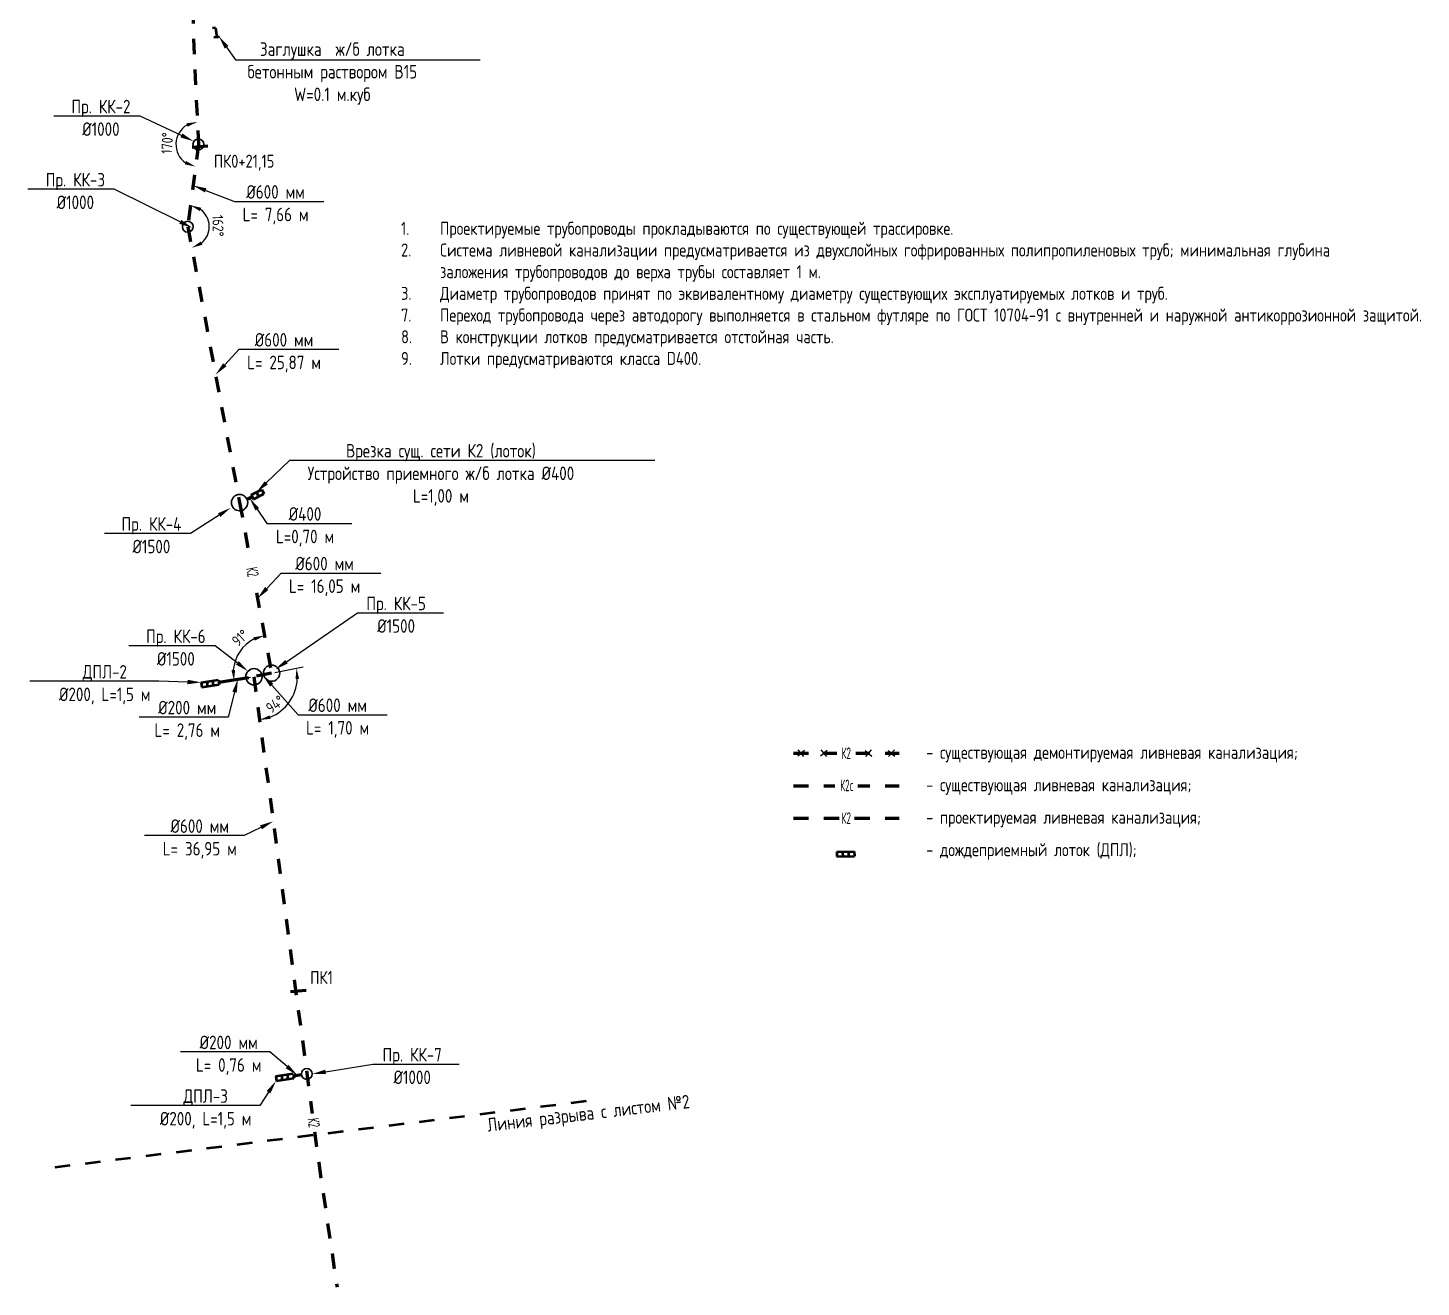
# Model space of a CAD drawing. Header units: millimetres. Extents: x 23834235 to 25435680, y -11289 to 22997815.
# Drawn here: x 25301496 to 25430021, y 22663217 to 22779408 of the extents above; entities that cross this region are included whole.
import ezdxf
from ezdxf import colors
from ezdxf.entities.mleader import LeaderData, LeaderLine
from ezdxf.math import Vec2, Vec3

# ---------------------------------------------------------------- set-up
doc = ezdxf.new("R2010")
doc.units = ezdxf.units.MM
doc.set_wipeout_variables(frame=1)
doc.linetypes.add('Штриховая', pattern=[2822.222233, 1411.111116, -1411.111116])
for name, color, linetype, lineweight in [('Text blocks_Ном._пера__28', 7, 'Continuous', 13), ('ВК_Текст', 7, 'Continuous', 25), ('Колодца К2', 30, 'Continuous', 30), ('Лотки К2', 30, 'Continuous', 30), ('Пикеты', 1, 'Continuous', 60), ('Труба К2', 7, 'Continuous', 60)]:
    doc.layers.add(name, color=color, linetype=linetype, lineweight=lineweight)
doc.layers.add('Выноски', color=7, linetype='Continuous')
doc.styles.add('GOST 2.304', font='GOST_type.ttf')
doc.styles.add('GOST_100', font='cs_gost2304.shx', dxfattribs={"width": 0.7, "height": 300})
doc.styles.get("Standard").update_dxf_attribs({"font": 'arial.ttf'})
doc.dimstyles.new('ISO-25', dxfattribs={"dimtxt": 2.5, "dimasz": 2.5, "dimexe": 1.25, "dimexo": 0.625, "dimtad": 1, "dimtxsty": 'Standard', "dimcen": 2.5, "dimadec": 0, "dimazin": 0, "dimtfac": 1, "dimtmove": 0, "dimatfit": 3, "dimfxl": 1, "dimarcsym": 0})

# ---------------------------------------------------------------- blocks, each defined once
blk = doc.blocks.new('*U4')
at = {"color": 255}
blk.add_wipeout([(-200, 125), (200, 125), (200, -125), (-200, -125)], dxfattribs=at)
at = {"layer": 'ВК_Текст', "insert": (0, 0), "char_height": 250, "attachment_point": 5, "style": 'GOST_100'}
blk.add_mtext('К2', dxfattribs=at)
blk = doc.blocks.new('hdsgth')
at = {"color": 255}
blk.add_wipeout([(-1038, 533), (1038, 533), (1038, -533), (-1038, -533)], dxfattribs=at)
at = {"layer": 'ВК_Текст', "insert": (51, 25), "char_height": 1066.7, "attachment_point": 5, "rotation": 359.99126, "style": 'GOST_100'}
blk.add_mtext('К2c', dxfattribs=at)
blk = doc.blocks.new('*D17')
at = {"color": 0, "lineweight": -2, "transparency": 16777216}
blk.add_arc((25317226, 22768658), 2070, 120.65754, 234.69492, dxfattribs=at)
at = {"color": 0, "transparency": 16777216}
for points in [[(25316123, 22770599), (25316219, 22770280), (25317129, 22770726)], [(25316091, 22767124), (25315969, 22766814), (25316962, 22766605)]]:
    blk.add_solid(points, dxfattribs=at)
at = {"color": 0, "transparency": 16777216, "insert": (25314346, 22768775), "char_height": 1000, "attachment_point": 5, "rotation": 87.67623, "style": 'GOST 2.304'}
blk.add_mtext('170°', dxfattribs=at)
blk = doc.blocks.new('*D18')
at = {"color": 0, "lineweight": -2, "transparency": 16777216}
blk.add_arc((25316246, 22761064), 1982, 309.84299, 53.42786, dxfattribs=at)
at = {"color": 0, "transparency": 16777216}
for points in [[(25317365, 22762501), (25317490, 22762810), (25316500, 22763030)], [(25317588, 22759391), (25317445, 22759693), (25316612, 22759115)]]:
    blk.add_solid(points, dxfattribs=at)
at = {"color": 0, "transparency": 16777216, "insert": (25319041, 22761144), "char_height": 1000, "attachment_point": 5, "rotation": 271.63543, "style": 'GOST 2.304'}
blk.add_mtext('162°', dxfattribs=at)
blk = doc.blocks.new('*D19')
at = {"color": 0, "lineweight": -2, "transparency": 16777216}
blk.add_line((25322036, 22719473), (25319893, 22719038), dxfattribs=at)
blk.add_arc((25323974, 22719866), 3539, 116.86862, 175.22034, dxfattribs=at)
at = {"color": 0, "transparency": 16777216}
for points in [[(25322321, 22723180), (25322428, 22722864), (25323322, 22723344)], [(25320614, 22720170), (25320281, 22720151), (25320506, 22719162)]]:
    blk.add_solid(points, dxfattribs=at)
at = {"color": 0, "transparency": 16777216, "insert": (25321083, 22723119), "char_height": 1000, "attachment_point": 5, "rotation": 41.62385, "style": 'GOST 2.304'}
blk.add_mtext('91°', dxfattribs=at)
blk = doc.blocks.new('*D20')
at = {"color": 0, "lineweight": -2, "transparency": 16777216}
blk.add_line((25324280, 22719928), (25326890, 22720457), dxfattribs=at)
blk.add_arc((25322343, 22719535), 4015, 291.90179, 357.15639, dxfattribs=at)
at = {"color": 0, "transparency": 16777216}
for points in [[(25326186, 22719323), (25326518, 22719348), (25326277, 22720333)], [(25323883, 22715649), (25323798, 22715971), (25322873, 22715555)]]:
    blk.add_solid(points, dxfattribs=at)
at = {"color": 0, "transparency": 16777216, "insert": (25324295, 22716997), "char_height": 1000, "attachment_point": 5, "rotation": 37.5752, "style": 'GOST 2.304'}
blk.add_mtext('94°', dxfattribs=at)

msp = doc.modelspace()

# ---------------------------------------------------------------- linework, layer by layer
at = {"color": 18, "lineweight": 50, "true_color": 0x000000}
for p, q in [((25318794.64, 22779408.093), (25318532.961, 22779368.512)), ((25318923.537, 22778555.934), (25318661.858, 22778516.352)), ((25318794.64, 22779408.093), (25318923.537, 22778555.934)), ((25318923.537, 22778555.934), (25319185.216, 22778595.515))]:
    msp.add_line(p, q, dxfattribs=at)
for p, q in [((25373130.037, 22712746.871, 72631.988), (25372514.666, 22712212.852, -72639.161)), ((25373089.361, 22712172.176, 72631.988), (25372555.342, 22712787.547, -72639.161)), ((25375239.16, 22712746.871, 72643.822), (25374623.79, 22712212.852, -72627.327)), ((25375198.484, 22712172.176, 72643.822), (25374664.465, 22712787.547, -72627.327)), ((25378743.372, 22712746.871, 72643.822), (25379358.742, 22712212.852, -72627.327)), ((25378784.048, 22712172.176, 72643.822), (25379318.067, 22712787.547, -72627.327)), ((25380852.496, 22712746.871, 72631.988), (25381467.866, 22712212.852, -72639.161)), ((25380893.171, 22712172.176, 72631.988), (25381427.19, 22712787.547, -72639.161))]:
    msp.add_line(p, q)
at = {"layer": 'Колодца К2'}
for centre, radius in [((25317226.49, 22768658.5), 500), ((25316246.5, 22761063.786), 500), ((25321021.812, 22735604.712), 750), ((25322351.322, 22719536.457), 750), ((25323973.974, 22719865.572), 750), ((25327227.46, 22682888.666), 500)]:
    msp.add_circle(centre, radius, dxfattribs=at)
at = {"layer": 'Лотки К2', "lineweight": 50}
for p, q in [((25322104.023, 22736320.007, 110771.865), (25323066.555, 22736804.012, -26328.334)), ((25322104.023, 22736320.007, 110771.865), (25322298.723, 22735932.811, -110771.865)), ((25322298.723, 22735932.811, -110771.865), (25323261.255, 22736416.816, -247872.065)), ((25322585.289, 22736562.01, 84443.531), (25322779.989, 22736174.813, -137100.2)), ((25323066.555, 22736804.012, -26328.334), (25323261.255, 22736416.816, -247872.065)), ((25317471.574, 22719018.052, 300528.733), (25319068.806, 22719263.997, 221543.731)), ((25317471.574, 22719018.052, 300528.733), (25317537.532, 22718589.708, 78985.003)), ((25317537.532, 22718589.708, 78985.003), (25319134.764, 22718835.653)), ((25318003.985, 22719100.034, 274200.399), (25318069.942, 22718671.689, 52656.668)), ((25318536.396, 22719182.016, 247872.065), (25318602.353, 22718753.671, 26328.334)), ((25319068.806, 22719263.997, 221543.731), (25319134.764, 22718835.653)), ((25376116.348, 22703383.341, 195136.283), (25377732.148, 22703412.148, 116151.281)), ((25376116.348, 22703383.341, 195136.283), (25376124.073, 22702950.017, -26407.447)), ((25376124.073, 22702950.017, -26407.447), (25377739.873, 22702978.825, -105392.45)), ((25376654.948, 22703392.943, 168807.949), (25376662.673, 22702959.62, -52735.782)), ((25377193.548, 22703402.546, 142479.615), (25377201.273, 22702969.222, -79064.116)), ((25377732.148, 22703412.148, 116151.281), (25377739.873, 22702978.825, -105392.45)), ((25324358.747, 22682679.699, 219625.303), (25325955.979, 22682925.645, 140640.3)), ((25324358.747, 22682679.699, 219625.303), (25324424.705, 22682251.355, -1918.428)), ((25324424.705, 22682251.355, -1918.428), (25326021.937, 22682497.301, -80903.43)), ((25324891.158, 22682761.681, 193296.969), (25324957.115, 22682333.337, -28246.762)), ((25325423.568, 22682843.663, 166968.635), (25325489.526, 22682415.319, -54575.096)), ((25325955.979, 22682925.645, 140640.3), (25326021.937, 22682497.301, -80903.43))]:
    msp.add_line(p, q, dxfattribs=at)
at = {"layer": 'Пикеты'}
for p, q in [((25316646.758, 22768408.476), (25318093.557, 22768526.924)), ((25325711.8, 22690491.579), (25327158.598, 22690610.027))]:
    msp.add_line(p, q, dxfattribs=at)
at = {"layer": 'Труба К2', "linetype": 'Штриховая'}
for p, q in [((25321703.712, 22735916.981), (25322201.373, 22736126.409)), ((25372110.508, 22712479.896), (25381872.024, 22712479.896)), ((25372110.508, 22709485.015), (25381872.024, 22709485.015))]:
    msp.add_line(p, q, dxfattribs=at)
at = {"layer": 'Труба К2', "linetype": 'Штриховая', "ltscale": 20}
for p, q in [((25319101.785, 22719049.825, 110771.865), (25321856.836, 22719462.405)), ((25325988.958, 22682711.473, 29868.435), (25326731.828, 22682822.721))]:
    msp.add_line(p, q, dxfattribs=at)
at = {"layer": 'Труба К2', "linetype": 'Штриховая'}
msp.add_lwpolyline([(25316592.553, 22789689.241), (25316766.993, 22778383.926), (25317226.49, 22768658.5), (25316246.5, 22761063.786), (25321021.812, 22735604.712), (25323973.974, 22719865.572), (25322342.622, 22719534.692), (25328321.463, 22674681.46), (25330014.834, 22663216.801)], dxfattribs=at)

# ---------------------------------------------------------------- block references
at = {"layer": 'ВК_Текст', "xscale": 4.266666666666672, "yscale": 4.266666666666672, "zscale": 4.266666666666672}
msp.add_blockref('*U4', (25376991.185, 22706490.133), dxfattribs=at)

# ---------------------------------------------------------------- texts
at = {"insert": (25343803.373, 22678793.313), "char_height": 1250, "attachment_point": 1, "rotation": 6.70114011, "style": 'GOST 2.304'}
msp.add_mtext_dynamic_manual_height_columns('Линия разрыва с листом №2', width=25694.82588, gutter_width=12.5, heights=[0], dxfattribs=at)
at = {"layer": 'Text blocks_Ном._пера__28', "style": 'GOST 2.304'}
for s, p in [('- существующая демонтируемая ливневая канализация;', (25384362.946, 22711962.352)), ('- существующая ливневая канализация;', (25384362.946, 22708967.47)), ('- проектируемая ливневая канализация;', (25384362.946, 22705972.589)), ('- дождеприемный лоток (ДПЛ);', (25384362.946, 22702977.707))]:
    msp.add_text(s, height=1200, dxfattribs=at).set_placement(p)
at = {"layer": 'Text blocks_Ном._пера__28', "insert": (25334721.156, 22761509.731), "char_height": 1200, "attachment_point": 1, "style": 'GOST 2.304'}
msp.add_mtext_dynamic_manual_height_columns('\\pi-3600,l4800,t4800;1.^IПроектируемые трубопроводы прокладываются по существующей трассировке.\\P2.^IСистема ливневой канализации предусматривается из двухслойных гофрированных полипропиленовых труб; минимальная глубина заложения трубопроводов до верха трубы составляет 1 м.\\P3.^IДиаметр трубопроводов принят по эквивалентному диаметру существующих эксплуатируемых лотков и труб.\\P7.^IПереход трубопровода через автодорогу выполняется в стальном футляре по ГОСТ 10704-91 с внутренней и наружной антикоррозионной защитой.\\P8.^IВ конструкции лотков предусматривается отстойная часть.\\P9.^IЛотки предусматриваются класса D400.', width=93446.89135, gutter_width=12.5, heights=[0], dxfattribs=at)
at = {"layer": 'Пикеты', "style": 'GOST 2.304'}
for s, p in [('ПК0+21,15', (25318656.101, 22766505.27)), ('ПК1', (25327540.342, 22691184.468))]:
    msp.add_text(s, height=1200, dxfattribs=at).set_placement(p)

# ---------------------------------------------------------------- dimensions: what is measured, and where the dimension line sits
for base, line1, line2, picture, middle in [((25315445.435, 22769713.807), ((25317226.49, 22768658.5), (25316246.5, 22761063.786)), ((25316766.993, 22778383.926), (25317226.49, 22768658.5)), '*D17', (25314345.778, 22768775.398)), ((25318037.631, 22760214.498), ((25316246.5, 22761063.786), (25321021.812, 22735604.712)), ((25317226.49, 22768658.5), (25316246.5, 22761063.786)), '*D18', (25319040.858, 22761143.568))]:
    dim = msp.add_angular_dim_2l(base=base, line1=line1, line2=line2, dimstyle='ISO-25', override={"dimscale": 500, "dimtxt": 2, "dimasz": 2, "dimtxsty": 'GOST 2.304'})
    dim.commit()
    dim.dimension.update_dxf_attribs({"geometry": picture, "text_midpoint": middle})

# ---------------------------------------------------------------- leaders
at = {"layer": 'Выноски', "color": 0, "lineweight": -2}
ml = msp.add_multileader_mtext('Standard', dxfattribs=at)
ml.set_content('{\\C0;%%C600 мм\\PL= 20,87 м}', color=5, style='GOST 2.304')
ml.set_leader_properties(lineweight=-3)
ml.build(insert=Vec2(0, 0))
ml.multileader.update_dxf_attribs({"text_left_attachment_type": 6, "text_right_attachment_type": 6, "dogleg_length": 1, "arrow_head_size": 1250, "scale": 500})
ctx = ml.context
ctx.base_point, ctx.scale, ctx.char_height, ctx.arrow_head_size, ctx.landing_gap_size, ctx.plane_origin = Vec3(25303037.029, 22785927.973), 500, 1250, 1250, 900, Vec3(25303092.583, 22765009.812)
ctx.left_attachment, ctx.right_attachment, ctx.text_align_type = 6, 6, 1
notes = []
notes.append((ctx, [(1, (1, 1, 0), (25311314.647, 22785927.973), (-1, 0), 99.848, [(1, [(25316683.609, 22783787.978)], 0, [])])]))
ctx.mtext.insert, ctx.mtext.alignment, ctx.mtext.flow_direction = Vec3(25307125.914, 22787427.973), 2, 5
ml = msp.add_multileader_mtext('Standard', dxfattribs=at)
ml.set_content('{\\C0;Заглушка  ж/б лотка\\Pбетонным раствором B15\\PW=0.1 м.куб}', color=5, style='GOST 2.304')
ml.set_leader_properties(lineweight=-3)
ml.build(insert=Vec2(0, 0))
ml.multileader.update_dxf_attribs({"text_left_attachment_type": 6, "text_right_attachment_type": 6, "dogleg_length": 1, "arrow_head_size": 1250, "scale": 500})
ctx = ml.context
ctx.base_point, ctx.scale, ctx.char_height, ctx.arrow_head_size, ctx.landing_gap_size, ctx.plane_origin = Vec3(25320753.457, 22776462.734), 500, 1250, 1250, 900, Vec3(25318068.056, 22756632.359)
ctx.left_attachment, ctx.right_attachment, ctx.text_align_type = 6, 6, 1
notes.append((ctx, [(0, (1, 1, 0), (25320653.61, 22776462.734), (1, 0), 99.848, [(1, [(25319106.72, 22778629.027)], 0, [])])]))
ctx.mtext.insert, ctx.mtext.alignment, ctx.mtext.flow_direction = Vec3(25329580.995, 22778069.238), 2, 5
ml = msp.add_multileader_mtext('Standard', dxfattribs=at)
ml.set_content('{\\C0;Пр. КК-2\\P%%C1000}', color=5, style='GOST 2.304')
ml.set_leader_properties(lineweight=-3)
ml.build(insert=Vec2(0, 0))
ml.multileader.update_dxf_attribs({"text_left_attachment_type": 6, "text_right_attachment_type": 6, "dogleg_length": 1, "arrow_head_size": 1250, "scale": 500})
ctx = ml.context
ctx.base_point, ctx.scale, ctx.char_height, ctx.arrow_head_size, ctx.landing_gap_size, ctx.plane_origin = Vec3(25304709.767, 22771273.225, 4288), 500, 1250, 1250, 900, Vec3(25317432.129, 22753638.596, 4288)
ctx.left_attachment, ctx.right_attachment, ctx.text_align_type = 6, 6, 1
notes.append((ctx, [(1, (1, 1, 0), (25311860.687, 22771273.225, 4288), (-1, 0), 99.848, [(1, [(25316789.884, 22768945.811, 4288)], 0, [])])]))
ctx.mtext.insert, ctx.mtext.alignment, ctx.mtext.flow_direction = Vec3(25308235.303, 22772773.225, 4288), 2, 5
ml = msp.add_multileader_mtext('Standard', dxfattribs=at)
ml.set_content('{\\C0;Пр. КК-3\\P%%C1000}', color=5, style='GOST 2.304')
ml.set_leader_properties(lineweight=-3)
ml.build(insert=Vec2(0, 0))
ml.multileader.update_dxf_attribs({"text_left_attachment_type": 6, "text_right_attachment_type": 6, "dogleg_length": 1, "arrow_head_size": 1250, "scale": 500})
ctx = ml.context
ctx.base_point, ctx.scale, ctx.char_height, ctx.arrow_head_size, ctx.landing_gap_size, ctx.plane_origin = Vec3(25302401.152, 22764518.9), 500, 1250, 1250, 900, Vec3(25317307.589, 22745647.427)
ctx.left_attachment, ctx.right_attachment, ctx.text_align_type = 6, 6, 1
notes.append((ctx, [(1, (1, 1, 0), (25309455.575, 22764518.9), (-1, 0), 99.848, [(1, [(25316665.344, 22760954.642)], 0, [])])]))
ctx.mtext.insert, ctx.mtext.alignment, ctx.mtext.flow_direction = Vec3(25305878.44, 22766018.9), 2, 5
ml = msp.add_multileader_mtext('Standard', dxfattribs=at)
ml.set_content('{\\C0;%%C600 мм\\PL= 7,66 м}', color=5, style='GOST 2.304')
ml.set_leader_properties(lineweight=-3)
ml.build(insert=Vec2(0, 0))
ml.multileader.update_dxf_attribs({"text_left_attachment_type": 6, "text_right_attachment_type": 6, "dogleg_length": 1, "arrow_head_size": 1250, "scale": 500})
ctx = ml.context
ctx.base_point, ctx.scale, ctx.char_height, ctx.arrow_head_size, ctx.landing_gap_size, ctx.plane_origin = Vec3(25320660.965, 22763396.405), 500, 1250, 1250, 900, Vec3(25303145.469, 22746082.976)
ctx.left_attachment, ctx.right_attachment, ctx.text_align_type = 6, 6, 1
notes.append((ctx, [(0, (1, 1, 0), (25320561.117, 22763396.405), (1, 0), 99.848, [(1, [(25316736.495, 22764861.143)], 0, [])])]))
ctx.mtext.insert, ctx.mtext.alignment, ctx.mtext.flow_direction = Vec3(25324347.777, 22764896.405), 2, 5
ml = msp.add_multileader_mtext('Standard', dxfattribs=at)
ml.set_content('{\\C0;%%C600 мм\\PL= 25,87 м}', color=5, style='GOST 2.304')
ml.set_leader_properties(lineweight=-3)
ml.build(insert=Vec2(0, 0))
ml.multileader.update_dxf_attribs({"text_left_attachment_type": 6, "text_right_attachment_type": 6, "dogleg_length": 1, "arrow_head_size": 1250, "scale": 500})
ctx = ml.context
ctx.base_point, ctx.scale, ctx.char_height, ctx.arrow_head_size, ctx.landing_gap_size, ctx.plane_origin = Vec3(25321085.905, 22749748.144), 500, 1250, 1250, 900, Vec3(25305217.86, 22728624.525)
ctx.left_attachment, ctx.right_attachment, ctx.text_align_type = 6, 6, 1
notes.append((ctx, [(0, (1, 1, 0), (25320986.057, 22749748.144), (1, 0), 99.848, [(1, [(25318808.886, 22747402.691)], 0, [])])]))
ctx.mtext.insert, ctx.mtext.alignment, ctx.mtext.flow_direction = Vec3(25325130.115, 22751248.144), 2, 5
ml = msp.add_multileader_mtext('Standard', dxfattribs=at)
ml.set_content('{\\C0;Пр. КК-4\\P%%C1500}', color=5, style='GOST 2.304')
ml.set_leader_properties(lineweight=-3)
ml.build(insert=Vec2(0, 0))
ml.multileader.update_dxf_attribs({"text_left_attachment_type": 6, "text_right_attachment_type": 6, "dogleg_length": 1, "arrow_head_size": 1250, "scale": 500})
ctx = ml.context
ctx.base_point, ctx.scale, ctx.char_height, ctx.arrow_head_size, ctx.landing_gap_size, ctx.plane_origin = Vec3(25309368.844, 22732759.481), 500, 1250, 1250, 900, Vec3(25321234.067, 22715504.021)
ctx.left_attachment, ctx.right_attachment, ctx.text_align_type = 6, 6, 1
notes.append((ctx, [(1, (1, 1, 0), (25316513.51, 22732759.481), (-1, 0), 99.848, [(1, [(25320198.884, 22735122.734)], 0, [])])]))
ctx.mtext.insert, ctx.mtext.alignment, ctx.mtext.flow_direction = Vec3(25312891.253, 22734259.481), 2, 5
ml = msp.add_multileader_mtext('Standard', dxfattribs=at)
ml.set_content('{\\C0;Пр. КК-5\\P%%C1500}', color=5, style='GOST 2.304')
ml.set_leader_properties(lineweight=-3)
ml.build(insert=Vec2(0, 0))
ml.multileader.update_dxf_attribs({"text_left_attachment_type": 6, "text_right_attachment_type": 6, "dogleg_length": 1, "arrow_head_size": 1250, "scale": 500})
ctx = ml.context
ctx.base_point, ctx.scale, ctx.char_height, ctx.arrow_head_size, ctx.landing_gap_size, ctx.plane_origin = Vec3(25331989.027, 22725424.253, 4288), 500, 1250, 1250, 900, Vec3(25324965.448, 22704904.766, 4288)
ctx.left_attachment, ctx.right_attachment, ctx.text_align_type = 6, 6, 1
notes.append((ctx, [(0, (1, 1, 0), (25331889.18, 22725424.253, 4288), (1, 0), 99.848, [(1, [(25324323.203, 22720211.982, 4288)], 0, [])])]))
ctx.mtext.insert, ctx.mtext.alignment, ctx.mtext.flow_direction = Vec3(25335466.315, 22726924.253, 4288), 2, 5
ml = msp.add_multileader_mtext('Standard', dxfattribs=at)
ml.set_content('{\\C0;Пр. КК-6\\P%%C1500}', color=5, style='GOST 2.304')
ml.set_leader_properties(lineweight=-3)
ml.build(insert=Vec2(0, 0))
ml.multileader.update_dxf_attribs({"text_left_attachment_type": 6, "text_right_attachment_type": 6, "dogleg_length": 1, "arrow_head_size": 1250, "scale": 500})
ctx = ml.context
ctx.base_point, ctx.scale, ctx.char_height, ctx.arrow_head_size, ctx.landing_gap_size, ctx.plane_origin = Vec3(25311626.242, 22722395.026, 4288), 500, 1250, 1250, 900, Vec3(25309360.407, 22701826.627, 4288)
ctx.left_attachment, ctx.right_attachment, ctx.text_align_type = 6, 6, 1
notes.append((ctx, [(1, (1, 1, 0), (25318770.014, 22722395.026, 4288), (-1, 0), 99.848, [(1, [(25321805.335, 22720050.654, 4288)], 0, [])])]))
ctx.mtext.insert, ctx.mtext.alignment, ctx.mtext.flow_direction = Vec3(25315148.204, 22723895.026, 4288), 2, 5
ml = msp.add_multileader_mtext('Standard', dxfattribs=at)
ml.set_content('{\\C0;ДПЛ-2\\P%%C200, L=1,5 м}', color=5, style='GOST 2.304')
ml.set_leader_properties(lineweight=-3)
ml.build(insert=Vec2(0, 0))
ml.multileader.update_dxf_attribs({"text_left_attachment_type": 6, "text_right_attachment_type": 6, "dogleg_length": 1, "arrow_head_size": 1250, "scale": 500})
ctx = ml.context
ctx.base_point, ctx.scale, ctx.char_height, ctx.arrow_head_size, ctx.landing_gap_size, ctx.plane_origin = Vec3(25303695.609, 22719120.745), 500, 1250, 1250, 900, Vec3(25302517.52, 22698696.671)
ctx.left_attachment, ctx.right_attachment, ctx.text_align_type = 6, 6, 1
notes.append((ctx, [(1, (1, 1, 0), (25313581.518, 22719120.745), (-1, 0), 99.848, [(1, [(25317471.574, 22719018.052)], 0, [])])]))
ctx.mtext.insert, ctx.mtext.alignment, ctx.mtext.flow_direction = Vec3(25308588.64, 22720620.745), 2, 5
ml = msp.add_multileader_mtext('Standard', dxfattribs=at)
ml.set_content('{\\C0;%%C600 мм\\PL= 1,70 м}', color=5, style='GOST 2.304')
ml.set_leader_properties(lineweight=-3)
ml.build(insert=Vec2(0, 0))
ml.multileader.update_dxf_attribs({"text_left_attachment_type": 6, "text_right_attachment_type": 6, "dogleg_length": 1, "arrow_head_size": 1250, "scale": 500})
ctx = ml.context
ctx.base_point, ctx.scale, ctx.char_height, ctx.arrow_head_size, ctx.landing_gap_size, ctx.plane_origin = Vec3(25326517.859, 22716035.009), 500, 1250, 1250, 900, Vec3(25309567.272, 22700921.966)
ctx.left_attachment, ctx.right_attachment, ctx.text_align_type = 6, 6, 1
notes.append((ctx, [(0, (1, 1, 0), (25326418.011, 22716035.009), (1, 0), 99.848, [(1, [(25323158.298, 22719700.132)], 0, [])])]))
ctx.mtext.insert, ctx.mtext.alignment, ctx.mtext.flow_direction = Vec3(25330070.647, 22717535.009), 2, 5
ml = msp.add_multileader_mtext('Standard', dxfattribs=at)
ml.set_content('{\\C0;%%C200 мм\\PL= 2,76 м}', color=5, style='GOST 2.304')
ml.set_leader_properties(lineweight=-3)
ml.build(insert=Vec2(0, 0))
ml.multileader.update_dxf_attribs({"text_left_attachment_type": 6, "text_right_attachment_type": 6, "dogleg_length": 1, "arrow_head_size": 1250, "scale": 500})
ctx = ml.context
ctx.base_point, ctx.scale, ctx.char_height, ctx.arrow_head_size, ctx.landing_gap_size, ctx.plane_origin = Vec3(25312511.063, 22715818.019), 500, 1250, 1250, 900, Vec3(25281117.499, 22701891.964)
ctx.left_attachment, ctx.right_attachment, ctx.text_align_type = 6, 6, 1
notes.append((ctx, [(1, (1, 1, 0), (25319984.535, 22715818.019), (-1, 0), 99.848, [(1, [(25320869.338, 22719322.426)], 0, [])])]))
ctx.mtext.insert, ctx.mtext.alignment, ctx.mtext.flow_direction = Vec3(25316197.875, 22717318.019), 2, 5
ml = msp.add_multileader_mtext('Standard', dxfattribs=at)
ml.set_content('{\\C0;%%C600 мм\\PL= 36,95 м}', color=5, style='GOST 2.304')
ml.set_leader_properties(lineweight=-3)
ml.build(insert=Vec2(0, 0))
ml.multileader.update_dxf_attribs({"text_left_attachment_type": 6, "text_right_attachment_type": 6, "dogleg_length": 1, "arrow_head_size": 1250, "scale": 500})
ctx = ml.context
ctx.base_point, ctx.scale, ctx.char_height, ctx.arrow_head_size, ctx.landing_gap_size, ctx.plane_origin = Vec3(25313354.089, 22704878.352), 500, 1250, 1250, 900, Vec3(25297296.997, 22689765.309)
ctx.left_attachment, ctx.right_attachment, ctx.text_align_type = 6, 6, 1
notes.append((ctx, [(1, (1, 1, 0), (25321453.008, 22704878.352), (-1, 0), 99.848, [(1, [(25324120.774, 22706195.005)], 0, [])])]))
ctx.mtext.insert, ctx.mtext.alignment, ctx.mtext.flow_direction = Vec3(25317353.625, 22706378.352), 2, 5
ml = msp.add_multileader_mtext('Standard', dxfattribs=at)
ml.set_content('{\\C0;%%C200 мм\\PL= 0,76 м}', color=5, style='GOST 2.304')
ml.set_leader_properties(lineweight=-3)
ml.build(insert=Vec2(0, 0))
ml.multileader.update_dxf_attribs({"text_left_attachment_type": 6, "text_right_attachment_type": 6, "dogleg_length": 1, "arrow_head_size": 1250, "scale": 500})
ctx = ml.context
ctx.base_point, ctx.scale, ctx.char_height, ctx.arrow_head_size, ctx.landing_gap_size, ctx.plane_origin = Vec3(25316333.469, 22684921.251), 500, 1250, 1250, 900, Vec3(25284939.904, 22670995.197)
ctx.left_attachment, ctx.right_attachment, ctx.text_align_type = 6, 6, 1
notes.append((ctx, [(1, (1, 1, 0), (25323806.94, 22684921.251), (-1, 0), 99.848, [(1, [(25326360.393, 22682767.097)], 0, [])])]))
ctx.mtext.insert, ctx.mtext.alignment, ctx.mtext.flow_direction = Vec3(25320020.281, 22686421.251), 2, 5
ml = msp.add_multileader_mtext('Standard', dxfattribs=at)
ml.set_content('{\\C0;ДПЛ-3\\P%%C200, L=1,5 м}', color=5, style='GOST 2.304')
ml.set_leader_properties(lineweight=-3)
ml.build(insert=Vec2(0, 0))
ml.multileader.update_dxf_attribs({"text_left_attachment_type": 6, "text_right_attachment_type": 6, "dogleg_length": 1, "arrow_head_size": 1250, "scale": 500})
ctx = ml.context
ctx.base_point, ctx.scale, ctx.char_height, ctx.arrow_head_size, ctx.landing_gap_size, ctx.plane_origin = Vec3(25313001.567, 22679970.336, 25.307), 500, 1250, 1250, 900, Vec3(25309431.344, 22661923.922, 25.307)
ctx.left_attachment, ctx.right_attachment, ctx.text_align_type = 6, 6, 1
notes.append((ctx, [(1, (1, 1, 0), (25322887.477, 22679970.336, 25.307), (-1, 0), 99.848, [(1, [(25324385.398, 22682245.303, 25.307)], 0, [])])]))
ctx.mtext.insert, ctx.mtext.alignment, ctx.mtext.flow_direction = Vec3(25317894.598, 22681470.336, 25.307), 2, 5
for ctx, leaders in notes:
    for number, flags, end, landing, length, lines in leaders:
        leader = LeaderData()
        leader.index, (leader.has_last_leader_line, leader.has_dogleg_vector, leader.attachment_direction) = number, flags
        leader.last_leader_point, leader.dogleg_vector, leader.dogleg_length = Vec3(end), Vec3(landing), length
        for number, points, colour, breaks in lines:
            line = LeaderLine()
            line.index, line.vertices, line.color, line.breaks = number, Vec3.list(points), colors.encode_raw_color(colour), breaks
            leader.lines.append(line)
        ctx.leaders.append(leader)

# ---------------------------------------------------------------- next in the draw order: linework, layer by layer
at = {"layer": 'Труба К2', "linetype": 'Штриховая'}
msp.add_line((25372110.508, 22706490.133), (25381872.024, 22706490.133), dxfattribs=at)

# ---------------------------------------------------------------- next in the draw order: block references
msp.add_blockref('hdsgth', (25376991.266, 22709485.173))
at = {"layer": 'ВК_Текст', "xscale": 4.266666666666672, "yscale": 4.266666666666672, "zscale": 4.266666666666672}
for p, rotation in [((25322221.208, 22729210.26), 280.6234296485389), ((25327881.92, 22678391.274), 276.6079929313191)]:
    msp.add_blockref('*U4', p, dxfattribs=dict(at, rotation=rotation))
msp.add_blockref('*U4', (25376991.266, 22712479.896), dxfattribs=at)

# ---------------------------------------------------------------- next in the draw order: linework, layer by layer
at = {"color": 1, "linetype": 'Штриховая', "lineweight": 50}
msp.add_line((25352984.457, 22680366.653), (25303850.382, 22674241.624), dxfattribs=at)

# ---------------------------------------------------------------- next in the draw order: dimensions: what is measured, and where the dimension line sits
for base, line1, line2, picture, middle in [((25320624.292, 22721006.887), ((25323973.974, 22719865.572), (25322342.622, 22719534.692)), ((25321021.812, 22735604.712), (25323973.974, 22719865.572)), '*D19', (25321623.384, 22722510.887)), ((25326119.244, 22718173.13), ((25322342.622, 22719534.692), (25328321.463, 22674681.46)), ((25323973.974, 22719865.572), (25322342.622, 22719534.692)), '*D20', (25324790.712, 22716352.934))]:
    dim = msp.add_angular_dim_2l(base=base, line1=line1, line2=line2, dimstyle='ISO-25', override={"dimscale": 500, "dimtxt": 2, "dimasz": 2, "dimtxsty": 'GOST 2.304'})
    dim.commit()
    dim.dimension.update_dxf_attribs({"geometry": picture, "text_midpoint": middle, "dimtype": 162})

# ---------------------------------------------------------------- next in the draw order: leaders
at = {"layer": 'Выноски', "color": 0, "lineweight": -2}
ml = msp.add_multileader_mtext('Standard', dxfattribs=at)
ml.set_content('{\\C0;Врезка сущ. сети К2 (лоток)\\PУстройство приемного ж/б лотка %%C400\\PL=1,00 м}', color=5, style='GOST 2.304')
ml.set_leader_properties(lineweight=-3)
ml.build(insert=Vec2(0, 0))
ml.multileader.update_dxf_attribs({"text_left_attachment_type": 6, "text_right_attachment_type": 6, "dogleg_length": 1, "arrow_head_size": 1250, "scale": 500})
ctx = ml.context
ctx.base_point, ctx.scale, ctx.char_height, ctx.arrow_head_size, ctx.landing_gap_size, ctx.plane_origin = Vec3(25325754.866, 22739516.496), 500, 1250, 1250, 900, Vec3(25322079.84, 22714136.105)
ctx.left_attachment, ctx.right_attachment, ctx.text_align_type = 6, 6, 1
notes = []
notes.append((ctx, [(0, (1, 1, 0), (25325655.018, 22739516.496), (1, 0), 99.848, [(1, [(25322585.289, 22736562.01)], 0, [])])]))
ctx.mtext.insert, ctx.mtext.alignment, ctx.mtext.flow_direction = Vec3(25339600.273, 22741016.496), 2, 5
ml = msp.add_multileader_mtext('Standard', dxfattribs=at)
ml.set_content('{\\C0;%%C400\\PL=0,70 м}', color=5, style='GOST 2.304')
ml.set_leader_properties(lineweight=-3)
ml.build(insert=Vec2(0, 0))
ml.multileader.update_dxf_attribs({"text_left_attachment_type": 6, "text_right_attachment_type": 6, "dogleg_length": 1, "arrow_head_size": 1250, "scale": 500})
ctx = ml.context
ctx.base_point, ctx.scale, ctx.char_height, ctx.arrow_head_size, ctx.landing_gap_size, ctx.plane_origin = Vec3(25323632.489, 22733684.176), 500, 1250, 1250, 900, Vec3(25320768.542, 22707313.879)
ctx.left_attachment, ctx.right_attachment, ctx.text_align_type = 6, 6, 1
notes.append((ctx, [(0, (1, 1, 0), (25323532.642, 22733684.176), (1, 0), 99.848, [(1, [(25321952.543, 22736021.695)], 0, [])])]))
ctx.mtext.insert, ctx.mtext.alignment, ctx.mtext.flow_direction = Vec3(25327065.102, 22735184.176), 2, 5
ml = msp.add_multileader_mtext('Standard', dxfattribs=at)
ml.set_content('{\\C0;%%C600 мм\\PL= 16,05 м}', color=5, style='GOST 2.304')
ml.set_leader_properties(lineweight=-3)
ml.build(insert=Vec2(0, 0))
ml.multileader.update_dxf_attribs({"text_left_attachment_type": 6, "text_right_attachment_type": 6, "dogleg_length": 1, "arrow_head_size": 1250, "scale": 500})
ctx = ml.context
ctx.base_point, ctx.scale, ctx.char_height, ctx.arrow_head_size, ctx.landing_gap_size, ctx.plane_origin = Vec3(25324957.996, 22729104.502), 500, 1250, 1250, 900, Vec3(25309089.951, 22707980.883)
ctx.left_attachment, ctx.right_attachment, ctx.text_align_type = 6, 6, 1
notes.append((ctx, [(0, (1, 1, 0), (25324858.148, 22729104.502), (1, 0), 99.848, [(1, [(25322680.977, 22726759.049)], 0, [])])]))
ctx.mtext.insert, ctx.mtext.alignment, ctx.mtext.flow_direction = Vec3(25328868.182, 22730604.502), 2, 5
ml = msp.add_multileader_mtext('Standard', dxfattribs=at)
ml.set_content('{\\C0;Пр. КК-7\\P%%C1000}', color=5, style='GOST 2.304')
ml.set_leader_properties(lineweight=-3)
ml.build(insert=Vec2(0, 0))
ml.multileader.update_dxf_attribs({"text_left_attachment_type": 6, "text_right_attachment_type": 6, "dogleg_length": 1, "arrow_head_size": 1250, "scale": 500})
ctx = ml.context
ctx.base_point, ctx.scale, ctx.char_height, ctx.arrow_head_size, ctx.landing_gap_size, ctx.plane_origin = Vec3(25333425.01, 22683788.865, 4288), 500, 1250, 1250, 900, Vec3(25331160.068, 22663220.466, 4288)
ctx.left_attachment, ctx.right_attachment, ctx.text_align_type = 6, 6, 1
notes.append((ctx, [(0, (1, 1, 0), (25333325.162, 22683788.865, 4288), (1, 0), 99.848, [(1, [(25327727.46, 22682888.666, 4288)], 0, [])])]))
ctx.mtext.insert, ctx.mtext.alignment, ctx.mtext.flow_direction = Vec3(25336947.865, 22685288.865, 4288), 2, 5
for ctx, leaders in notes:
    for number, flags, end, landing, length, lines in leaders:
        leader = LeaderData()
        leader.index, (leader.has_last_leader_line, leader.has_dogleg_vector, leader.attachment_direction) = number, flags
        leader.last_leader_point, leader.dogleg_vector, leader.dogleg_length = Vec3(end), Vec3(landing), length
        for number, points, colour, breaks in lines:
            line = LeaderLine()
            line.index, line.vertices, line.color, line.breaks = number, Vec3.list(points), colors.encode_raw_color(colour), breaks
            leader.lines.append(line)
        ctx.leaders.append(leader)

doc.saveas('drawing.dxf')
